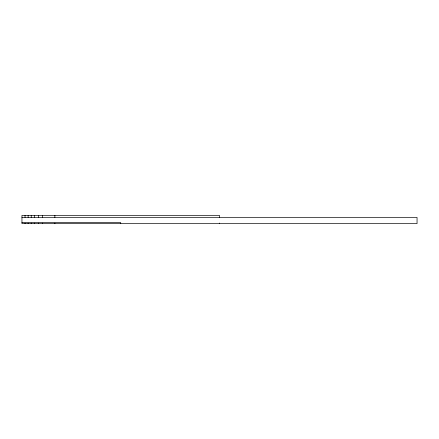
<?xml version="1.0" encoding="UTF-8"?>
<svg xmlns="http://www.w3.org/2000/svg" width="439" height="439" viewBox="0 0 439 439"><rect width="100%" height="100%" fill="white"/><g stroke="black" fill="none" stroke-linecap="round" stroke-linejoin="round"><path stroke-width="0.66" d="M21.95 217.442L417.05 217.442L417.05 223.616L21.95 223.616L21.95 215.384L219.5 215.384L219.5 217.442M21.95 222.589L120.725 222.589L120.725 223.616M219.5 223.067L219.5 223.616M54.875 215.384L54.875 217.442M54.875 223.067L54.875 223.616M42.528 215.384L42.528 217.442M42.528 223.067L42.528 223.616M38.412 215.384L38.412 217.442M38.412 223.067L38.412 223.616M34.297 215.384L34.297 217.442M34.297 223.067L34.297 223.616M31.213 215.384L31.213 217.442M31.213 223.067L31.213 223.616M28.123 215.384L28.123 217.442M28.123 223.067L28.123 223.616M25.034 215.384L25.039 217.442M25.039 223.067L25.039 223.616"/></g></svg>
